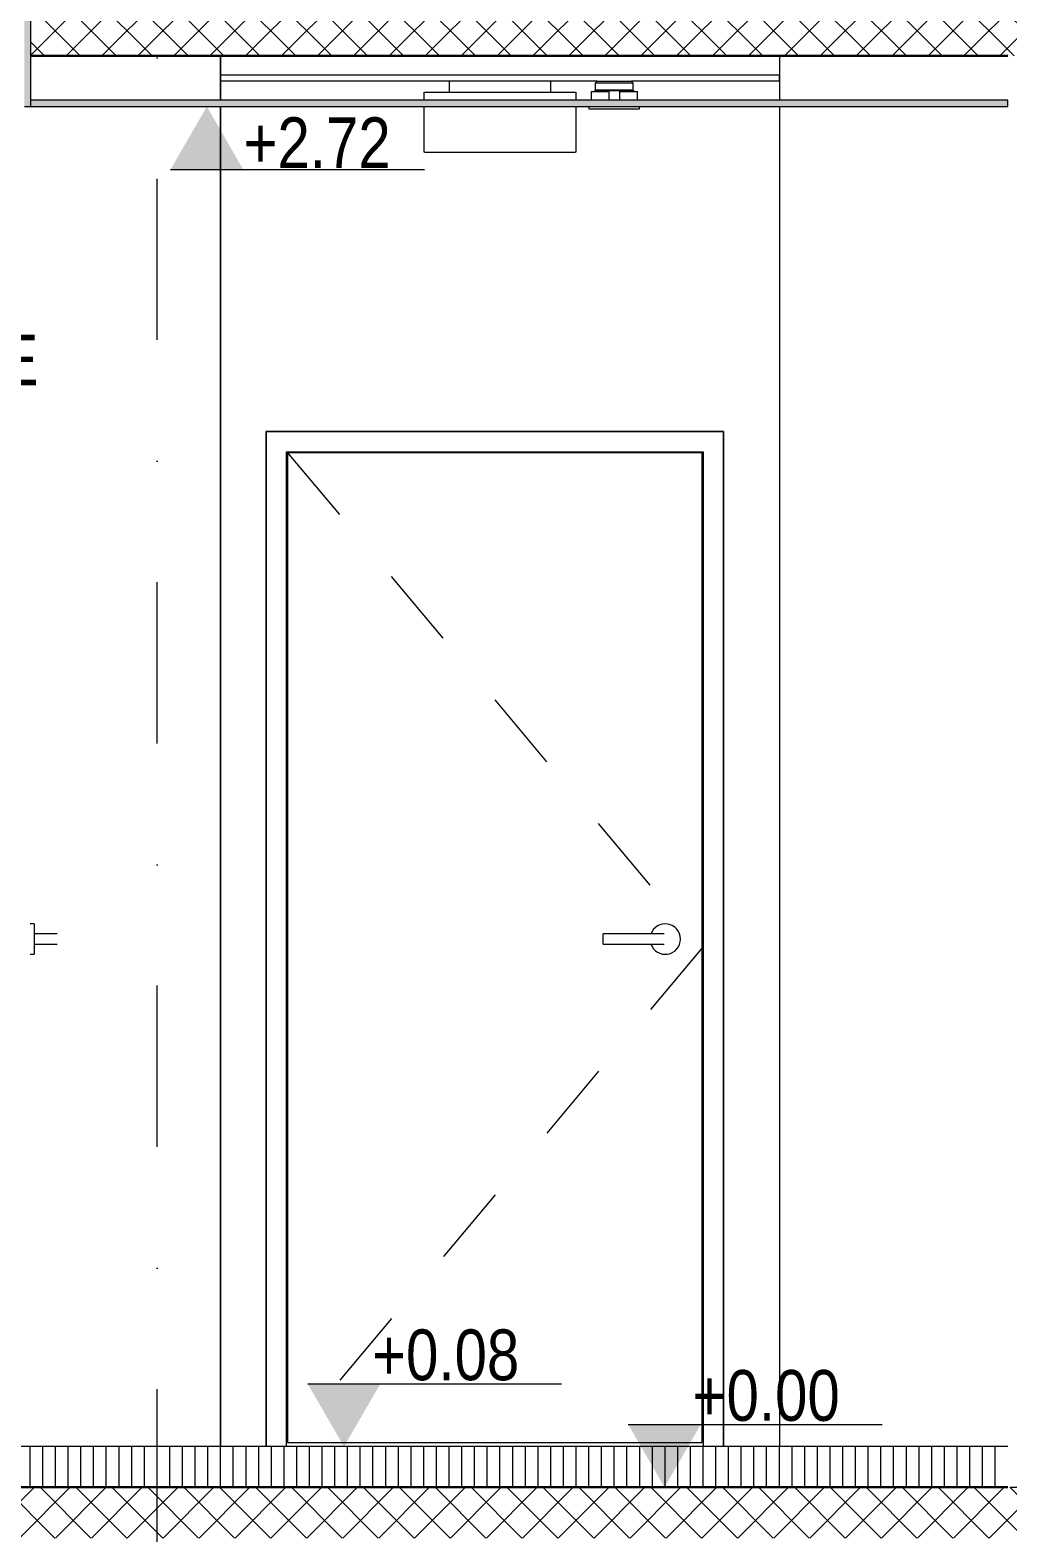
# Model space of a CAD drawing. Header units: centimetres. Extents: x 0 to 25250, y 0 to 2250.
# Drawn here: x 18565.8 to 18758.3, y 1381.4 to 1677.5 of the extents above; entities that cross this region are included whole.
import ezdxf

# ---------------------------------------------------------------- set-up
doc = ezdxf.new("R2010")
doc.units = ezdxf.units.CM
doc.linetypes.add('23-View-1$0$Dash', pattern=[31.75, 15.875, -15.875])
doc.linetypes.add('23-View-1$0$Dash dot', pattern=[79.375, 31.75, -23.8125, 0, -23.8125])
for name, color, linetype, lineweight in [('A-ANNO-NOTE', 7, 'Continuous', 9), ('A-AREA-IDEN', 7, 'Continuous', 9), ('A-CLNG', 7, 'Continuous', 15), ('A-CLNG-PATT', 7, 'Continuous', 15), ('A-DETL', 7, 'Continuous', 9), ('A-DETL-GENF', 7, 'Continuous', 9), ('A-DOOR', 7, 'Continuous', 9), ('A-DOOR-FRAM', 7, 'Continuous', 15), ('A-FLOR-FNSH', 7, 'Continuous', 9), ('A-FLOR-LEVL', 7, 'Continuous', 9), ('A-FLOR-PATT', 7, 'Continuous', 9), ('A-WALL', 7, 'Continuous', 9), ('E-LITE-EQPM', 7, 'Continuous', 9), ('G-ANNO-DIMS', 7, 'Continuous', 9), ('S-COLS', 7, 'Continuous', 9), ('S-GRID', 7, 'Continuous', 9)]:
    doc.layers.add(name, color=color, linetype=linetype, lineweight=lineweight)
doc.styles.add('23-View-1$0$Arial Narrow', font='ARIALN.TTF', dxfattribs={"height": 10})
doc.styles.add('23-View-1$0$Arial Narrow_1', font='ARIALN.TTF', dxfattribs={"height": 10})
pattern_1 = [(45, (18835.914, 1723.288), (-3.535534, 3.535534), []), (135, (18835.914, 1723.288), (-3.535534, -3.535534), [])]

# ---------------------------------------------------------------- blocks, each defined once
blk = doc.blocks.new('TEC_DOOR-INT - 80x200-2358334-Б-Б')
at = {"layer": 'A-DOOR'}
for p, q in [((-938.3, 111), (-939.1, 111)), ((-938.3, 111), (-938.3, 108)), ((-935.3, 109), (-938.3, 109)), ((-938.3, 108), (-938.3, 105)), ((-938.3, 107), (-935.3, 107)), ((-939.1, 105), (-938.3, 105))]:
    blk.add_line(p, q, dxfattribs=at)
at = {"layer": 'A-DOOR', "flags": 128}
for points in [[(-933.8, 109), (-933.8, 109), (-933.8, 109), (-933.81, 109), (-933.82, 109), (-933.83, 109), (-933.84, 109), (-933.86, 109), (-933.87, 109), (-933.89, 109), (-933.92, 109), (-933.94, 109), (-933.97, 109), (-934, 109), (-934.03, 109), (-934.06, 109), (-934.09, 109), (-934.13, 109), (-934.17, 109), (-934.21, 109), (-934.25, 109), (-934.3, 109), (-934.34, 109), (-934.39, 109), (-934.44, 109), (-934.49, 109), (-934.54, 109), (-934.59, 109), (-934.64, 109), (-934.7, 109), (-934.75, 109), (-934.81, 109), (-934.87, 109), (-934.92, 109), (-934.98, 109), (-935.04, 109), (-935.1, 109), (-935.16, 109), (-935.22, 109), (-935.28, 109), (-935.3, 109)], [(-935.3, 107), (-935.24, 107), (-935.18, 107), (-935.12, 107), (-935.06, 107), (-935, 107), (-934.94, 107), (-934.88, 107), (-934.83, 107), (-934.77, 107), (-934.71, 107), (-934.66, 107), (-934.6, 107), (-934.55, 107), (-934.5, 107), (-934.45, 107), (-934.4, 107), (-934.35, 107), (-934.31, 107), (-934.26, 107), (-934.22, 107), (-934.18, 107), (-934.14, 107), (-934.1, 107), (-934.07, 107), (-934.03, 107), (-934, 107), (-933.97, 107), (-933.95, 107), (-933.92, 107), (-933.9, 107), (-933.88, 107), (-933.86, 107), (-933.84, 107), (-933.83, 107), (-933.82, 107), (-933.81, 107), (-933.8, 107), (-933.8, 107), (-933.8, 107)]]:
    blk.add_lwpolyline(points, dxfattribs=at)
blk = doc.blocks.new('TEC_DOOR-INT - 90x200-2358335-Б-Б')
at = {"layer": 'A-DOOR', "linetype": '23-View-1$0$Dash'}
for p, q in [((-888.39, 203.8), (-806.79, 106.3)), ((-806.79, 106.3), (-888.39, 8.8))]:
    blk.add_line(p, q, dxfattribs=at)
at = {"layer": 'A-DOOR', "lineweight": 15}
for p, q in [((-806.79, 203.8), (-888.39, 203.8)), ((-888.39, 203.8), (-888.39, 8.8)), ((-806.79, 8.8), (-806.79, 203.8)), ((-888.39, 8.8), (-806.79, 8.8))]:
    blk.add_line(p, q, dxfattribs=at)
at = {"layer": 'A-DOOR'}
for p, q in [((-815.79, 109), (-826.29, 109)), ((-826.29, 108), (-826.29, 109)), ((-826.29, 107), (-826.29, 108)), ((-826.29, 107), (-815.79, 107))]:
    blk.add_line(p, q, dxfattribs=at)
at = {"layer": 'A-DOOR', "flags": 128}
for points in [[(-814.29, 109), (-814.29, 109), (-814.29, 109), (-814.3, 109), (-814.31, 109), (-814.32, 109), (-814.33, 109), (-814.35, 109), (-814.36, 109), (-814.38, 109), (-814.41, 109), (-814.43, 109), (-814.46, 109), (-814.49, 109), (-814.52, 109), (-814.55, 109), (-814.58, 109), (-814.62, 109), (-814.66, 109), (-814.7, 109), (-814.74, 109), (-814.79, 109), (-814.83, 109), (-814.88, 109), (-814.93, 109), (-814.98, 109), (-815.03, 109), (-815.08, 109), (-815.13, 109), (-815.19, 109), (-815.24, 109), (-815.3, 109), (-815.36, 109), (-815.41, 109), (-815.47, 109), (-815.53, 109), (-815.59, 109), (-815.65, 109), (-815.71, 109), (-815.77, 109), (-815.79, 109)], [(-815.79, 107), (-815.73, 107), (-815.67, 107), (-815.61, 107), (-815.55, 107), (-815.49, 107), (-815.43, 107), (-815.37, 107), (-815.31, 107), (-815.26, 107), (-815.2, 107), (-815.15, 107), (-815.09, 107), (-815.04, 107), (-814.99, 107), (-814.94, 107), (-814.89, 107), (-814.84, 107), (-814.8, 107), (-814.75, 107), (-814.71, 107), (-814.67, 107), (-814.63, 107), (-814.59, 107), (-814.56, 107), (-814.52, 107), (-814.49, 107), (-814.46, 107), (-814.44, 107), (-814.41, 107), (-814.39, 107), (-814.37, 107), (-814.35, 107), (-814.33, 107), (-814.32, 107), (-814.31, 107), (-814.3, 107), (-814.29, 107), (-814.29, 107), (-814.29, 107)]]:
    blk.add_lwpolyline(points, dxfattribs=at)
at = {"layer": 'A-DOOR'}
for start, end in [(360, 160.3657), (199.5633, 360)]:
    blk.add_arc((-814.04, 108), 3, start, end, dxfattribs=at)
at = {"layer": 'A-DOOR-FRAM'}
for p, q in [((-802.59, 208), (-892.59, 208)), ((-892.59, 208), (-892.59, 8)), ((-802.59, 8), (-802.59, 208)), ((-888.59, 204), (-806.59, 204)), ((-888.59, 8), (-888.59, 204)), ((-806.59, 204), (-806.59, 8))]:
    blk.add_line(p, q, dxfattribs=at)
blk = doc.blocks.new('Spot Elevations - ELEVATION_PROJECT-150941-Б-Б')
at = {"layer": 'A-ANNO-NOTE'}
blk.add_hatch(color=256, dxfattribs=at).paths.add_polyline_path([(-428.74, 312.39), (-414.43, 312.39), (-421.59, 300)])
blk.add_line((-428.74, 312.39), (-378.74, 312.39), dxfattribs=at)
blk = doc.blocks.new('Spot Elevations - ELEVATION_PROJECT-V37-Б-Б')
at = {"layer": 'A-ANNO-NOTE'}
blk.add_hatch(color=256, dxfattribs=at).paths.add_polyline_path([(-403.79, 259.61), (-389.48, 259.61), (-396.63, 272)])
blk.add_line((-403.79, 259.61), (-353.79, 259.61), dxfattribs=at)
blk = doc.blocks.new('ClearAccent-RS060B-3D - 1xLED5-36-_830-1748872-Б-Б')
at = {"layer": 'E-LITE-EQPM', "lineweight": 5}
for p, q in [((-827.48, 277), (-827.84, 276.64)), ((-827.84, 276.64), (-827.84, 275.24)), ((-824.09, 276.64), (-827.84, 276.64)), ((-827.48, 277), (-824.09, 277)), ((-824.09, 277), (-820.69, 277)), ((-820.34, 276.64), (-824.09, 276.64)), ((-820.34, 276.64), (-820.69, 277)), ((-820.34, 275.24), (-820.34, 276.64)), ((-828.66, 275), (-828.66, 273.32)), ((-828.66, 275), (-825.12, 275)), ((-828.66, 273.32), (-828.59, 273.25)), ((-828.66, 273.32), (-825.12, 273.32)), ((-827.84, 275.24), (-828.08, 275)), ((-827.84, 275.24), (-824.09, 275.24)), ((-824.09, 275.24), (-827.84, 275.24)), ((-827.38, 275.24), (-827.38, 275)), ((-825.09, 273.25), (-825.09, 275.11)), ((-823.09, 275.11), (-825.09, 275.11)), ((-824.09, 275.24), (-820.34, 275.24)), ((-820.34, 275.24), (-824.09, 275.24)), ((-823.09, 275.11), (-823.09, 273.25)), ((-823.05, 275), (-819.52, 275)), ((-823.05, 273.32), (-819.52, 273.32)), ((-820.79, 275), (-820.79, 275.24)), ((-820.09, 275), (-820.34, 275.24)), ((-819.59, 273.25), (-819.52, 273.32)), ((-819.52, 273.32), (-819.52, 275)), ((-829.09, 272), (-829.09, 271.5)), ((-824.09, 271.5), (-828.96, 271.5)), ((-819.21, 271.5), (-824.09, 271.5)), ((-819.09, 271.5), (-819.09, 272))]:
    blk.add_line(p, q, dxfattribs=at)
blk = doc.blocks.new('Deckenleuchte rund mit Ring Aufbau - 30-1634168-Б-Б')
at = {"layer": 'E-LITE-EQPM', "lineweight": 5}
for p, q in [((-856.59, 277), (-856.59, 274.81)), ((-836.59, 274.81), (-836.59, 277)), ((-861.59, 274.81), (-861.59, 273.25)), ((-861.43, 274.81), (-846.59, 274.81)), ((-846.59, 274.81), (-831.74, 274.81)), ((-831.59, 273.25), (-831.59, 274.81)), ((-861.59, 272), (-861.59, 263.03)), ((-831.59, 263.03), (-831.59, 272)), ((-861.43, 263.03), (-846.59, 263.03)), ((-846.59, 263.03), (-831.74, 263.03))]:
    blk.add_line(p, q, dxfattribs=at)

msp = doc.modelspace()

# ---------------------------------------------------------------- hatches: boundary and pattern name
at = {"layer": 'A-CLNG-PATT', "true_color": 0xffff80}
h = msp.add_hatch(color=51, dxfattribs=at)
h.paths.add_polyline_path([(18860.39, 1662.39), (19243.32, 1662.39), (19243.32, 1663.64), (18783.32, 1663.64), (18783.32, 1662.39), (18835.6, 1662.39)])
h.paths.add_polyline_path([(18565.96, 1662.39), (18758.32, 1662.39), (18758.32, 1663.64), (18565.96, 1663.64)])
at = {"layer": 'A-DETL-GENF', "true_color": 0xffff80}
msp.add_hatch(color=51, dxfattribs=at).paths.add_polyline_path([(18565.96, 1662.39), (18565.96, 1698.39), (18564.71, 1698.39), (18564.71, 1662.39)])
at = {"layer": 'A-FLOR-PATT'}
h = msp.add_hatch(dxfattribs=at)
h.set_pattern_fill('FP1_1', color=256, style=0, pattern_type=2)
h.set_pattern_definition(pattern_1)
h.paths.add_polyline_path([(18565.96, 1672.39), (19283.32, 1672.39), (19283.32, 1690.39), (18565.96, 1690.39), (18565.96, 1677.7)])
at = {"layer": 'A-FLOR-PATT', "true_color": 0x787878}
h = msp.add_hatch(dxfattribs=at)
h.set_pattern_fill('FP1_11', color=8, angle=-90, style=0, pattern_type=2)
h.set_pattern_definition([(270, (18790.819, 1398.392), (2.5, 2e-16), [])])
h.paths.add_polyline_path([(19281.94, 1390.39), (19283.32, 1390.39), (19283.32, 1398.39), (18783.32, 1398.39), (18783.32, 1390.39), (19257.15, 1390.39)])
h.paths.add_polyline_path([(18562.83, 1390.39), (18758.32, 1390.39), (18758.32, 1398.39), (18560.81, 1398.39), (18560.81, 1390.39)])
at = {"layer": 'A-FLOR-PATT'}
h = msp.add_hatch(dxfattribs=at)
h.set_pattern_fill('FP1_1', color=256, style=0, pattern_type=2)
h.set_pattern_definition(pattern_1)
h.paths.add_polyline_path([(18328.32, 1380.39), (19283.32, 1380.39), (19283.32, 1390.39), (18268.32, 1390.39), (18268.32, 1380.39), (18318.32, 1380.39)])

# ---------------------------------------------------------------- linework, layer by layer
at = {"layer": 'A-CLNG', "lineweight": 5}
for p, q in [((18603.32, 1668.64), (18713.32, 1668.64)), ((18603.32, 1667.39), (18603.32, 1668.64)), ((18677.43, 1667.39), (18603.32, 1667.39)), ((18713.32, 1667.39), (18684.21, 1667.39)), ((18713.32, 1667.39), (18713.32, 1668.64)), ((18758.32, 1663.64), (18565.96, 1663.64)), ((18565.96, 1662.39), (18758.32, 1662.39)), ((18758.32, 1662.39), (18758.32, 1663.64))]:
    msp.add_line(p, q, dxfattribs=at)
at = {"layer": 'A-DETL', "color": 7, "lineweight": 5}
for p, q in [((18565.96, 1662.39), (18565.96, 1698.39)), ((18564.71, 1662.39), (18565.96, 1662.39))]:
    msp.add_line(p, q, dxfattribs=at)
at = {"layer": 'A-FLOR-FNSH', "lineweight": 30}
for p, q in [((18565.96, 1672.39), (18758.32, 1672.39)), ((18758.32, 1390.39), (18268.32, 1390.39))]:
    msp.add_line(p, q, dxfattribs=at)
at = {"layer": 'A-FLOR-FNSH'}
msp.add_line((18758.32, 1398.39), (18560.81, 1398.39), dxfattribs=at)
at = {"layer": 'A-FLOR-LEVL', "linetype": '23-View-1$0$Dash'}
msp.add_line((18187.39, 1390.39), (19681.65, 1390.39), dxfattribs=at)
at = {"layer": 'A-WALL'}
for p, q in [((18603.32, 1663.64), (18603.32, 1672.39)), ((18713.32, 1672.39), (18713.32, 1663.64)), ((18603.32, 1398.39), (18603.32, 1662.39)), ((18713.32, 1662.39), (18713.32, 1398.39)), ((18612.32, 1598.39), (18702.32, 1598.39)), ((18612.32, 1398.39), (18612.32, 1598.39)), ((18702.32, 1598.39), (18702.32, 1398.39))]:
    msp.add_line(p, q, dxfattribs=at)
at = {"layer": 'S-COLS'}
for p, q in [((18603.32, 1672.39), (18603.32, 1663.64)), ((18603.32, 1662.39), (18603.32, 1398.39))]:
    msp.add_line(p, q, dxfattribs=at)
at = {"layer": 'S-GRID', "color": 1, "linetype": '23-View-1$0$Dash dot', "lineweight": 18, "true_color": 0xff0000}
msp.add_line((18590.82, 1298.52), (18590.82, 2040.16), dxfattribs=at)

# ---------------------------------------------------------------- block references
at = {"layer": 'A-DOOR'}
for name in ['TEC_DOOR-INT - 90x200-2358335-Б-Б', 'TEC_DOOR-INT - 80x200-2358334-Б-Б']:
    msp.add_blockref(name, (19504.91, 1390.39), dxfattribs=at)
at = {"layer": 'E-LITE-EQPM', "lineweight": 5}
for name in ['Deckenleuchte rund mit Ring Aufbau - 30-1634168-Б-Б', 'ClearAccent-RS060B-3D - 1xLED5-36-_830-1748872-Б-Б']:
    msp.add_blockref(name, (19504.91, 1390.39), dxfattribs=at)
at = {"layer": 'G-ANNO-DIMS'}
for name, p in [('Spot Elevations - ELEVATION_PROJECT-V37-Б-Б', (18997.25, 1390.39)), ('Spot Elevations - ELEVATION_PROJECT-150941-Б-Б', (19049.2, 1098.39)), ('Spot Elevations - ELEVATION_PROJECT-150941-Б-Б', (19112.3, 1090.39))]:
    msp.add_blockref(name, p, dxfattribs=at)

# ---------------------------------------------------------------- texts
at = {"layer": 'A-AREA-IDEN', "insert": (18534.45, 1604.56), "char_height": 10, "width": 67.45, "attachment_point": 8, "line_spacing_factor": 0.949189, "style": '23-View-1$0$Arial Narrow'}
msp.add_mtext('\\pt63.5,127,190.5,254,317.5,381,444.5,508,571.5,635,698.5,762,825.5,889,952.5,1016,1079.5,1143,1206.5,1270,1333.5,1397,1460.5,1524,1587.5,1651,1714.5,1778,1841.5,1905,1968.5,2032;{\\fArial Narrow|b0|i0|c204|p34;СТЪЛБИЩЕ}', dxfattribs=at)
at = {"layer": 'G-ANNO-DIMS', "char_height": 10, "width": 34.7536, "attachment_point": 1, "line_spacing_factor": 0.974696, "style": '23-View-1$0$Arial Narrow_1'}
for s, insert in [('+2.72', (18607.82, 1660.26)), ('+0.08', (18633.13, 1421.48)), ('+0.00', (18696.23, 1413.48))]:
    msp.add_mtext(s, dxfattribs=dict(at, insert=insert))

doc.saveas('drawing.dxf')
